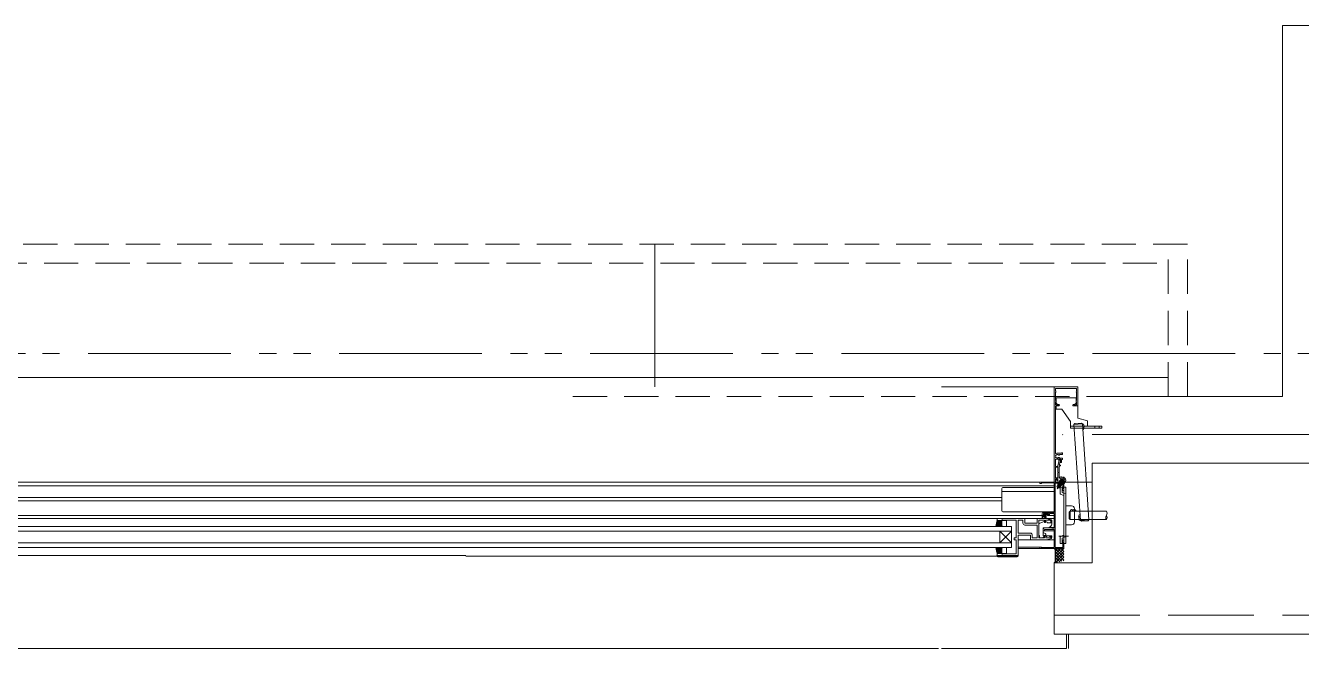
# Model space of a CAD drawing. Units: millimetres at full size. Extents: x -12803 to 120774, y -9413 to 101127.
# Drawn here: x 89608 to 90949, y 6691 to 7346 of the extents above; entities that cross this region are included whole.
import ezdxf

# ---------------------------------------------------------------- set-up
doc = ezdxf.new("R2010")
doc.units = ezdxf.units.MM
doc.header["$LTSCALE"] = 30
for name, pattern in [('DASHED1', [1.8, 1.2, -0.6]), ('DASHED3', [4, 3, -1]), ('DOUBLE_CHAIN1', [8.8, 5, -1, 0.6, -0.6, 0.6, -1])]:
    doc.linetypes.add(name, pattern=pattern)
doc.layers.add('0-0_NoName', color=7, linetype='Continuous')
for name, color, linetype, lineweight in [('2-0_通芯', 7, 'DOUBLE_CHAIN1', 15), ('2-1_躯体', 7, 'Continuous', 15), ('2-3_間仕切り', 7, 'Continuous', 15), ('2-A_建具', 7, 'Continuous', 15)]:
    doc.layers.add(name, color=color, linetype=linetype, lineweight=lineweight)

# ---------------------------------------------------------------- blocks, each defined once
blk = doc.blocks.new('グループ部品-732')
at = {"layer": '2-0_通芯'}
blk.add_line((74361.66, 7001.41), (120774.36, 7001.41), dxfattribs=at)
at = {"layer": '2-1_躯体'}
for p, q in [((90729.36, 6886.41), (90729.36, 6781.41)), ((90729.36, 6886.41), (90999.36, 6886.41)), ((90689.36, 6781.41), (90729.36, 6781.41)), ((90689.36, 6781.41), (90689.36, 6706.41)), ((90689.36, 6706.41), (91859.36, 6706.41))]:
    blk.add_line(p, q, dxfattribs=at)
at = {"layer": '2-1_躯体', "linetype": 'DASHED3'}
blk.add_line((90689.36, 6726.41), (91859.36, 6726.41), dxfattribs=at)
at = {"layer": '2-3_間仕切り'}
for p, q in [((90929.36, 7346.41), (90929.36, 6956.41)), ((90729.36, 6956.41), (90929.36, 6956.41)), ((90729.36, 6916.41), (90969.36, 6916.41))]:
    blk.add_line(p, q, dxfattribs=at)
blk.add_lwpolyline([(90929.36, 7346.41), (91619.36, 7346.41), (91619.36, 6956.41)], dxfattribs=at)
at = {"layer": '2-A_建具', "linetype": 'DASHED1'}
for p, q in [((86365.36, 7116.41), (90183.36, 7116.41)), ((90809.36, 6956.41), (90809.36, 7116.41)), ((85739.36, 7096.41), (90809.36, 7096.41))]:
    blk.add_line(p, q, dxfattribs=at)
at = {"layer": '2-A_建具'}
for p, q in [((90269.36, 6966.41), (90269.36, 7116.41)), ((85739.36, 6976.41), (90809.36, 6976.41)), ((90689.36, 6966.41), (90570.86, 6966.41)), ((90689.86, 6966.41), (90713.86, 6966.41)), ((90714.36, 6933.46), (90714.36, 6965.91)), ((90691.36, 6954.96), (90691.36, 6949.36)), ((90712.36, 6954.96), (90691.36, 6954.96)), ((90691.36, 6949.36), (90692.86, 6947.86)), ((90710.86, 6947.86), (90712.36, 6949.36)), ((90712.36, 6949.36), (90712.36, 6954.96)), ((90690.86, 6945.91), (90690.86, 6896.74)), ((90691.36, 6946.46), (90691.36, 6942.96)), ((90694.16, 6946.46), (90691.36, 6946.46)), ((90693.61, 6946.41), (90691.36, 6946.41)), ((90692.86, 6947.86), (90694.16, 6947.86)), ((90709.56, 6947.86), (90710.86, 6947.86)), ((90714.36, 6946.46), (90709.56, 6946.46)), ((90713.86, 6946.41), (90710.11, 6946.41)), ((90706.36, 6930.11), (90706.36, 6922.96)), ((90739.36, 6925.26), (90706.36, 6925.26)), ((90706.36, 6922.96), (90739.36, 6922.96)), ((90719.05, 6927.51), (90710.07, 6926.91)), ((90716.87, 6826.11), (90710.07, 6926.91)), ((90724.36, 6930.78), (90714.36, 6933.46)), ((90719.05, 6927.51), (90717.98, 6928.44)), ((90725.85, 6826.71), (90719.05, 6927.51)), ((90724.36, 6930.78), (90724.36, 6925.26)), ((90732.2, 6922.96), (90732.2, 6925.26)), ((90736.7, 6922.96), (90736.7, 6925.26)), ((90739.36, 6922.96), (90739.36, 6925.26)), ((90698.16, 6916.21), (90698.36, 6916.41)), ((90691.03, 6893.91), (90691.07, 6893.76)), ((90691.07, 6893.26), (90691.03, 6893.11)), ((90692.01, 6895.1), (90691.86, 6895.09)), ((90691.86, 6891.94), (90692.01, 6891.92)), ((90692.77, 6895.35), (90692.66, 6895.3)), ((90692.66, 6891.72), (90692.77, 6891.67)), ((90693.65, 6895.12), (90693.56, 6895.21)), ((90693.56, 6891.81), (90693.65, 6891.9)), ((90694.56, 6894.66), (90694.42, 6894.66)), ((90694.42, 6892.36), (90694.56, 6892.36)), ((90695.03, 6870.56), (90695.67, 6871.48)), ((90701.09, 6867.06), (90695.03, 6870.56)), ((90695.95, 6869.12), (90696.17, 6868.74)), ((90699.42, 6867.21), (90695.99, 6869.19)), ((90696.12, 6868.66), (90696.17, 6868.74)), ((90697.53, 6868.3), (90696.17, 6868.74)), ((90696.31, 6869.24), (90696.21, 6869.07)), ((90697.47, 6867.8), (90699.93, 6872.06)), ((89495.36, 6866.41), (90729.36, 6866.41)), ((90689.36, 6862.51), (89495.36, 6862.51)), ((90634.36, 6859.51), (90634.36, 6836.01)), ((90689.36, 6856.47), (90634.36, 6856.47)), ((90688.36, 6860.51), (90635.36, 6860.51)), ((90693.28, 6863.83), (90692.13, 6861.85)), ((90692.13, 6861.85), (90692.93, 6860.22)), ((90693.4, 6862.15), (90692.17, 6861.92)), ((90695.87, 6865.03), (90692.59, 6859.34)), ((90693.81, 6861.45), (90692.93, 6860.22)), ((90693.19, 6860.07), (90692.93, 6860.22)), ((90693.24, 6864.42), (90693.15, 6864.27)), ((90693.15, 6864.27), (90693.37, 6863.89)), ((90693.15, 6864.27), (90695.77, 6863.32)), ((90693.37, 6860.39), (90693.19, 6860.07)), ((90694.99, 6860.2), (90693.19, 6860.07)), ((90693.24, 6864.42), (90693.67, 6864.42)), ((90695.91, 6863.45), (90693.24, 6864.42)), ((90695.17, 6862.74), (90693.28, 6863.83)), ((90693.32, 6863.81), (90693.37, 6863.89)), ((90695.62, 6863.17), (90693.37, 6863.89)), ((90694.83, 6860.52), (90693.37, 6860.39)), ((90693.59, 6865.03), (90693.5, 6864.87)), ((90693.5, 6864.87), (90693.72, 6864.5)), ((90693.5, 6864.87), (90697.28, 6863.5)), ((90693.59, 6865.03), (90694.02, 6865.03)), ((90697.36, 6863.65), (90693.59, 6865.03)), ((90693.67, 6864.42), (90693.72, 6864.5)), ((90693.67, 6864.42), (90696.79, 6863.43)), ((90696.84, 6863.5), (90693.72, 6864.5)), ((90693.81, 6861.45), (90696, 6863.54)), ((90693.94, 6865.63), (90693.85, 6865.48)), ((90693.85, 6865.48), (90694.07, 6865.1)), ((90693.85, 6865.48), (90697.63, 6864.11)), ((90693.94, 6865.63), (90694.37, 6865.63)), ((90697.71, 6864.26), (90693.94, 6865.63)), ((90694.02, 6865.03), (90694.07, 6865.1)), ((90694.02, 6865.03), (90697.14, 6864.03)), ((90697.19, 6864.11), (90694.07, 6865.1)), ((90694.29, 6866.24), (90694.2, 6866.09)), ((90694.2, 6866.09), (90694.42, 6865.71)), ((90694.2, 6866.09), (90697.98, 6864.71)), ((90694.29, 6866.24), (90694.72, 6866.24)), ((90698.06, 6864.87), (90694.29, 6866.24)), ((90694.37, 6865.63), (90694.42, 6865.71)), ((90694.37, 6865.63), (90697.49, 6864.64)), ((90697.54, 6864.71), (90694.42, 6865.71)), ((90694.64, 6866.84), (90694.55, 6866.69)), ((90694.55, 6866.69), (90694.77, 6866.31)), ((90694.55, 6866.69), (90698.33, 6865.32)), ((90694.64, 6866.84), (90695.07, 6866.84)), ((90698.41, 6865.47), (90694.64, 6866.84)), ((90694.72, 6866.24), (90694.77, 6866.31)), ((90694.72, 6866.24), (90697.84, 6865.24)), ((90697.89, 6865.32), (90694.77, 6866.31)), ((90694.9, 6867.3), (90695.12, 6866.92)), ((90695.07, 6866.84), (90695.12, 6866.92)), ((90695.07, 6866.84), (90698.19, 6865.85)), ((90695.34, 6868.06), (90695.25, 6867.91)), ((90695.25, 6867.91), (90695.47, 6867.53)), ((90695.25, 6867.91), (90699.03, 6866.53)), ((90695.42, 6867.45), (90695.47, 6867.53)), ((90698.59, 6866.53), (90695.47, 6867.53)), ((90695.48, 6854.53), (90695.48, 6860.91)), ((90695.48, 6860.91), (90697.78, 6860.91)), ((90695.6, 6868.51), (90695.82, 6868.13)), ((90695.6, 6868.51), (90699.38, 6867.14)), ((90695.77, 6868.06), (90695.82, 6868.13)), ((90695.77, 6868.06), (90698.89, 6867.06)), ((90698.94, 6867.14), (90695.82, 6868.13)), ((90696.14, 6862.18), (90695.88, 6862.33)), ((90696.09, 6862.21), (90696.49, 6862.9)), ((90696.33, 6863.11), (90696.93, 6862.9)), ((90696.37, 6865.9), (90696.97, 6866.94)), ((90697.01, 6863.05), (90696.41, 6863.27)), ((90696.79, 6863.43), (90696.84, 6863.5)), ((90697.01, 6863.05), (90696.79, 6863.43)), ((90697.28, 6863.5), (90696.84, 6863.5)), ((90697.01, 6863.05), (90696.93, 6862.9)), ((90697.14, 6864.03), (90697.19, 6864.11)), ((90697.36, 6863.65), (90697.14, 6864.03)), ((90697.63, 6864.11), (90697.19, 6864.11)), ((90697.36, 6863.65), (90697.28, 6863.5)), ((90697.49, 6864.64), (90697.54, 6864.71)), ((90697.71, 6864.26), (90697.49, 6864.64)), ((90697.98, 6864.71), (90697.54, 6864.71)), ((90697.71, 6864.26), (90697.63, 6864.11)), ((90697.78, 6860.91), (90697.78, 6855.41)), ((90697.78, 6855.41), (90699.28, 6854.8)), ((90697.84, 6865.24), (90697.89, 6865.32)), ((90698.06, 6864.87), (90697.84, 6865.24)), ((90698.33, 6865.32), (90697.89, 6865.32)), ((90698.06, 6864.87), (90697.98, 6864.71)), ((90698.19, 6865.85), (90698.24, 6865.93)), ((90698.41, 6865.47), (90698.19, 6865.85)), ((90698.41, 6865.47), (90698.33, 6865.32)), ((90698.54, 6866.46), (90698.59, 6866.53)), ((90698.76, 6866.08), (90698.54, 6866.46)), ((90699.03, 6866.53), (90698.59, 6866.53)), ((90698.89, 6867.06), (90698.94, 6867.14)), ((90699.11, 6866.68), (90698.89, 6867.06)), ((90699.38, 6867.14), (90698.94, 6867.14)), ((90699.11, 6866.68), (90699.03, 6866.53)), ((90699.3, 6867.51), (90699.2, 6867.34)), ((90699.36, 6857.91), (90699.36, 6866.41)), ((90699.36, 6860.91), (90699.36, 6801.91)), ((90699.36, 6860.91), (90701.66, 6860.91)), ((90699.42, 6867.21), (90699.38, 6867.14)), ((90701.09, 6867.06), (90701.56, 6868.08)), ((90701.66, 6860.91), (90701.65, 6801.91)), ((90634.36, 6850.01), (89511.86, 6850.01)), ((90634.36, 6846.61), (89511.86, 6846.61)), ((90696.11, 6853.61), (90699.28, 6852.32)), ((90699.28, 6854.8), (90701.58, 6853.87)), ((90688.36, 6835.01), (90635.36, 6835.01)), ((90676.86, 6833.41), (90676.86, 6832.11)), ((90677.4, 6830.91), (90676.86, 6830.37)), ((90676.86, 6830.61), (90676.86, 6828.61)), ((90680.06, 6829.91), (90676.86, 6829.91)), ((90679.16, 6830.91), (90677.16, 6830.91)), ((90677.16, 6828.78), (90677.35, 6829.91)), ((90678.74, 6830.91), (90677.74, 6829.91)), ((90678.94, 6833.32), (90678.44, 6832.82)), ((90678.66, 6832.31), (90679, 6832.31)), ((90678.76, 6829.91), (90680.97, 6828.23)), ((90679.86, 6833.38), (90678.8, 6832.31)), ((90681.06, 6831.88), (90679.09, 6829.91)), ((90679.36, 6829.91), (90681.18, 6828.51)), ((90681.04, 6833.21), (90679.46, 6831.62)), ((90679.46, 6831.85), (90679.46, 6831.21)), ((90682.06, 6833.21), (90679.96, 6833.21)), ((90680.9, 6830.37), (90680.59, 6830.07)), ((90681.06, 6832.01), (90681.06, 6830.91)), ((90681.36, 6832.31), (90682.76, 6832.31)), ((90682.59, 6833.41), (90681.49, 6832.31)), ((90683.04, 6832.51), (90682.85, 6832.33)), ((90683.06, 6832.61), (90683.06, 6833.11)), ((90701.66, 6841.41), (90707.66, 6841.41)), ((90706.16, 6835.91), (90705.16, 6834.91)), ((90744.36, 6835.91), (90706.16, 6835.91)), ((90706.16, 6835.91), (90706.16, 6826.91)), ((90710.66, 6838.41), (90710.66, 6824.41)), ((89496.86, 6819.61), (90644.36, 6819.61)), ((89511.86, 6828.01), (90629.36, 6828.01)), ((90689.36, 6828.11), (90070.61, 6828.11)), ((90629.36, 6826.11), (90627.86, 6819.61)), ((90634.13, 6826.11), (90627.92, 6819.91)), ((90628.26, 6819.61), (90627.93, 6819.93)), ((90629.67, 6819.61), (90628.2, 6821.08)), ((90632.71, 6826.11), (90628.35, 6821.74)), ((90631.08, 6819.61), (90628.46, 6822.23)), ((90632.5, 6819.61), (90628.73, 6823.38)), ((90631.3, 6826.11), (90628.77, 6823.58)), ((90633.91, 6819.61), (90628.99, 6824.53)), ((90634.36, 6824.92), (90629.04, 6819.61)), ((90629.89, 6826.11), (90629.2, 6825.42)), ((90634.36, 6820.58), (90629.26, 6825.68)), ((90629.36, 6828.21), (90629.36, 6826.61)), ((90634.36, 6826.11), (90629.36, 6826.11)), ((90634.36, 6821.99), (90630.24, 6826.11)), ((90634.36, 6823.51), (90630.46, 6819.61)), ((90634.36, 6823.41), (90631.66, 6826.11)), ((90634.36, 6822.1), (90631.87, 6819.61)), ((90634.36, 6824.82), (90633.07, 6826.11)), ((90634.36, 6820.68), (90633.29, 6819.61)), ((90634.36, 6819.61), (90634.36, 6826.81)), ((90634.36, 6825.11), (90634.36, 6820.61)), ((90638.36, 6826.11), (90635.36, 6826.11)), ((90635.36, 6819.61), (90638.36, 6819.61)), ((90639.36, 6820.61), (90639.36, 6825.11)), ((90644.31, 6826.18), (90644.4, 6826.18)), ((90644.36, 6797.61), (90644.36, 6819.61)), ((90678.98, 6824.95), (90674.35, 6823.28)), ((90677.86, 6818.26), (90677.86, 6810.01)), ((90677.86, 6815.21), (90689.36, 6815.21)), ((90678.07, 6818.21), (90683.46, 6818.26)), ((90680.55, 6824.92), (90681.86, 6824.31)), ((90686.14, 6826.82), (90681.93, 6828.09)), ((90689.36, 6818.61), (90684.23, 6818.61)), ((90686.86, 6822.21), (90686.86, 6825.87)), ((90701.66, 6821.41), (90707.66, 6821.41)), ((90744.36, 6826.91), (90706.16, 6826.91)), ((90716.87, 6826.11), (90725.85, 6826.71)), ((90716.87, 6826.11), (90717.93, 6825.18)), ((89496.86, 6814.61), (90644.36, 6814.61)), ((90644.36, 6802.61), (89496.86, 6802.61)), ((90632.36, 6814.61), (90644.36, 6802.61)), ((90632.36, 6802.61), (90644.36, 6814.61)), ((90632.36, 6814.61), (90632.36, 6802.61)), ((90651.36, 6812.64), (90664.29, 6812.64)), ((90651.36, 6805.71), (90689.36, 6805.71)), ((90673.96, 6810.31), (90673.36, 6810.31)), ((90673.96, 6810.31), (90673.96, 6807.64)), ((90677.76, 6808.31), (90678.93, 6808.31)), ((90677.76, 6807.64), (90677.76, 6808.31)), ((90686.86, 6810.01), (90677.86, 6810.01)), ((90680.13, 6812.13), (90678.13, 6812.86)), ((90678.93, 6808.31), (90678.93, 6810.01)), ((90679.23, 6810.31), (90680.16, 6810.31)), ((90680.46, 6810.61), (90680.46, 6811.66)), ((90681.93, 6805.73), (90686.14, 6807)), ((90704.36, 6809.41), (90694.36, 6809.41)), ((90695.48, 6808.29), (90695.48, 6801.91)), ((90695.48, 6801.91), (90697.78, 6801.91)), ((90696.11, 6809.21), (90699.28, 6810.5)), ((90697.78, 6801.91), (90697.78, 6807.41)), ((90699.35, 6801.91), (90701.65, 6801.91)), ((90699.36, 6796.91), (90699.36, 6804.91)), ((89490.36, 6789.11), (90070.61, 6789.11)), ((89496.86, 6797.61), (90644.36, 6797.61)), ((90070.61, 6788.31), (90651.56, 6788.31)), ((90629.36, 6791.11), (90627.86, 6797.61)), ((90634.13, 6791.11), (90627.92, 6797.31)), ((90628.26, 6797.61), (90627.93, 6797.29)), ((90629.67, 6797.61), (90628.2, 6796.14)), ((90632.71, 6791.11), (90628.35, 6795.48)), ((90631.08, 6797.61), (90628.46, 6794.99)), ((90632.5, 6797.61), (90628.73, 6793.84)), ((90631.3, 6791.11), (90628.77, 6793.64)), ((90633.91, 6797.61), (90628.99, 6792.69)), ((90634.36, 6792.3), (90629.04, 6797.61)), ((90629.06, 6789.11), (90629.06, 6788.81)), ((90651.56, 6788.81), (90629.06, 6788.81)), ((90629.89, 6791.11), (90629.2, 6791.8)), ((90634.36, 6796.64), (90629.26, 6791.54)), ((90634.36, 6791.11), (90629.36, 6791.11)), ((90634.36, 6795.23), (90630.24, 6791.11)), ((90634.36, 6793.71), (90630.46, 6797.61)), ((90634.36, 6793.81), (90631.66, 6791.11)), ((90634.36, 6795.12), (90631.87, 6797.61)), ((90634.36, 6792.4), (90633.07, 6791.11)), ((90634.36, 6796.54), (90633.29, 6797.61)), ((90634.36, 6797.61), (90634.36, 6790.41)), ((90634.36, 6792.11), (90634.36, 6796.61)), ((90635.36, 6797.61), (90638.36, 6797.61)), ((90638.36, 6791.11), (90635.36, 6791.11)), ((90639.36, 6796.61), (90639.36, 6792.11)), ((90674.36, 6797.81), (90651.56, 6797.81)), ((90651.56, 6796.41), (90698.86, 6796.41)), ((90699.36, 6787.41), (90690.36, 6796.41)), ((90699.36, 6796.41), (90690.36, 6787.41)), ((90696.36, 6796.41), (90690.36, 6790.41)), ((90693.36, 6796.41), (90690.36, 6793.41)), ((90699.36, 6784.41), (90690.36, 6793.41)), ((90699.36, 6793.41), (90690.36, 6784.41)), ((90697.4, 6783.37), (90690.36, 6790.41)), ((90699.36, 6790.41), (90690.36, 6781.41)), ((90699.36, 6790.41), (90693.36, 6796.41)), ((90699.36, 6793.41), (90696.36, 6796.41)), ((90630.06, 6787.81), (90650.56, 6787.81)), ((90695.05, 6782.71), (90690.36, 6787.41)), ((90692.7, 6782.06), (90690.36, 6784.41)), ((90699.36, 6787.41), (90694.51, 6782.56)), ((90699.36, 6784.41), (90698.66, 6783.72)), ((90704.36, 6706.41), (90704.36, 6691.41)), ((90567.86, 6691.41), (85980.86, 6691.41))]:
    blk.add_line(p, q, dxfattribs=at)
at = {"layer": '2-A_建具', "linetype": 'DASHED1'}
blk.add_lwpolyline([(90183.36, 6956.41), (90829.36, 6956.41), (90829.36, 7116.41), (90183.36, 7116.41)], dxfattribs=at)
at = {"layer": '2-A_建具'}
for points in [[(90689.36, 6866.41), (90689.36, 6965.91), (90689.86, 6966.41)], [(90690.86, 6964.41), (90690.86, 6962.24), (90690.93, 6962.05)], [(90695.22, 6964.84), (90695.03, 6964.91), (90691.36, 6964.91)], [(90707.22, 6964.84), (90707.03, 6964.91), (90696.69, 6964.91), (90696.5, 6964.84)], [(90712.36, 6964.91), (90708.69, 6964.91), (90708.5, 6964.84)], [(90712.79, 6962.05), (90712.86, 6962.24), (90712.86, 6964.41)], [(90690.93, 6960.77), (90690.86, 6960.58), (90690.86, 6952.24), (90690.93, 6952.05)], [(90690.93, 6950.77), (90690.86, 6950.58), (90690.86, 6948.11)], [(90712.79, 6952.05), (90712.86, 6952.24), (90712.86, 6960.58), (90712.79, 6960.77)], [(90712.86, 6948.11), (90712.86, 6950.58), (90712.79, 6950.77)], [(90691.36, 6947.61), (90692.87, 6947.61), (90693.08, 6947.7)], [(90691.36, 6942.96), (90697.36, 6942.96), (90706.36, 6930.11)], [(90710.63, 6947.7), (90710.84, 6947.61), (90712.36, 6947.61)], [(90717.98, 6928.44), (90711, 6927.97), (90710.07, 6926.91)], [(90692.86, 6896.71), (90696.94, 6896.71), (90697.46, 6897.01), (90698.16, 6897.01), (90698.16, 6895.41), (90695.25, 6895.41), (90694.96, 6895.09)], [(90694.96, 6891.93), (90695.25, 6891.61), (90698.16, 6891.61), (90698.16, 6890.01), (90697.16, 6890.01), (90697.16, 6887.01), (90695.76, 6887.01), (90695.76, 6887.51), (90696.16, 6888.08), (90696.16, 6890.31), (90690.86, 6890.31), (90690.86, 6882.91), (90692.76, 6882.91)], [(90693.26, 6876.87), (90693.26, 6883.92), (90694.26, 6887.65), (90694.26, 6889.61)], [(90694.46, 6882.11), (90694.46, 6879.71), (90694.76, 6879.41), (90694.76, 6870.71), (90697.66, 6869.03), (90697.76, 6868.84), (90698.24, 6868.56), (90698.46, 6868.57), (90701.27, 6866.95), (90700.14, 6865.01), (90699.36, 6865.01)], [(90695.19, 6889.86), (90696.31, 6887.92), (90695.51, 6887.7), (90694.6, 6884.31), (90695.66, 6884.31)], [(90692.76, 6881.91), (90690.86, 6881.91), (90690.86, 6870.91), (90693.03, 6870.91), (90693.25, 6868.35)], [(90692.26, 6868.22), (90691.98, 6869.81), (90690.86, 6869.81), (90690.86, 6866.41)], [(90691.85, 6869.2), (90692.13, 6867.61), (90693.26, 6867.61), (90693.26, 6875.95), (90693.38, 6876.14), (90693.38, 6876.69), (90693.26, 6876.87)], [(90698.99, 6867.46), (90695.69, 6868.66), (90695.6, 6868.51)], [(90695.69, 6868.66), (90696.12, 6868.66), (90697.88, 6868.1)], [(90695.99, 6869.19), (90695.95, 6869.12), (90696.42, 6868.95)], [(90697.46, 6871.88), (90697.34, 6869.86), (90698.03, 6868.76)], [(90701.01, 6869.83), (90699.32, 6868.71), (90698.03, 6868.76)], [(90674.36, 6866.41), (90674.36, 6864.81), (90675.56, 6864.81)], [(90676.16, 6865.41), (90689.36, 6865.41), (90689.36, 6834.41), (90677.86, 6834.41)], [(90698.86, 6805.41), (90698.36, 6805.41), (90697.76, 6804.37), (90697.76, 6803.41), (90698.46, 6803.41), (90698.46, 6797.61), (90690.56, 6797.61), (90690.56, 6865.21), (90698.46, 6865.21), (90698.46, 6859.41), (90697.76, 6859.41), (90697.76, 6858.45), (90698.36, 6857.41), (90698.86, 6857.41)], [(90693.37, 6860.39), (90696.4, 6863.24), (90694.83, 6860.52)], [(90693.76, 6861.36), (90693.4, 6862.15), (90693.98, 6863.43)], [(90697.2, 6866.41), (90694.73, 6867.84), (90693.91, 6866.41)], [(90696.14, 6862.18), (90694.99, 6860.2), (90694.83, 6860.52)], [(90698.76, 6866.08), (90694.99, 6867.45), (90694.9, 6867.3), (90698.68, 6865.93)], [(90694.99, 6867.45), (90695.42, 6867.45), (90698.54, 6866.46)], [(90698.76, 6866.08), (90698.68, 6865.93), (90698.24, 6865.93), (90695.12, 6866.92)], [(90699.11, 6866.68), (90695.34, 6868.06), (90695.77, 6868.06)], [(90696.93, 6862.9), (90696.49, 6862.9), (90696.24, 6862.97)], [(89508.01, 6831.11), (90679.16, 6831.11), (90679.16, 6831.91), (90678.06, 6831.91), (90678.06, 6833.41), (90683.26, 6833.41), (90683.26, 6831.91), (90682.16, 6831.91), (90682.16, 6831.11), (90689.36, 6831.11)], [(90684.46, 6832.11), (90684.46, 6833.21), (90689.36, 6833.21), (90689.36, 6817.91), (90687.04, 6817.91)], [(90705.16, 6834.91), (90705.16, 6827.91), (90706.16, 6826.91)], [(90686.86, 6825.87), (90681.78, 6828.01), (90681.78, 6828.21), (90671.86, 6828.21), (90671.86, 6828.01), (90657.86, 6828.01), (90657.86, 6828.21), (90629.36, 6828.21)], [(90634.36, 6826.81), (90635.36, 6826.81), (90637.09, 6826.18), (90643.4, 6826.18)], [(90645.31, 6826.18), (90649.36, 6826.18), (90649.36, 6807.64), (90648.48, 6807.64)], [(90656.43, 6823.18), (90656.43, 6826.18), (90651.36, 6826.18), (90651.36, 6812.64)], [(90671.36, 6827.61), (90671.36, 6823.11), (90658.36, 6823.11), (90658.36, 6827.61)], [(90666.29, 6810.64), (90666.29, 6807.64), (90671.43, 6807.64), (90671.43, 6821.18), (90658.43, 6821.18)], [(90686.86, 6807.95), (90686.86, 6810.01), (90684.56, 6810.01), (90684.56, 6809.21), (90685.66, 6809.21), (90685.66, 6808), (90684.46, 6807.64), (90680.46, 6807.64), (90680.46, 6809.21), (90681.56, 6809.21), (90681.56, 6810.01), (90679.26, 6810.01), (90679.26, 6807.64), (90673.36, 6807.64), (90673.36, 6826.18), (90679.26, 6826.18), (90679.26, 6823.81), (90680.26, 6823.81), (90680.26, 6826.18), (90684.46, 6826.18), (90685.86, 6825.76), (90685.86, 6824.31)], [(90679.06, 6815.21), (90679.06, 6816.51), (90689.36, 6816.51), (90689.36, 6797.41), (90676.16, 6797.41)], [(90677.86, 6818.26), (90683.46, 6818.26), (90684.09, 6818.49), (90685.78, 6819.91), (90686.86, 6822.21)], [(90686.66, 6818.21), (90682.36, 6818.21), (90678.31, 6817.86)], [(90686.86, 6823.51), (90681.86, 6823.51), (90681.86, 6824.31)], [(90717.93, 6825.18), (90724.92, 6825.65), (90725.85, 6826.71)], [(90648.16, 6807.81), (90647.36, 6807.81), (90647.36, 6805.71), (90649.36, 6805.71), (90649.36, 6791.04), (90637.09, 6791.04), (90635.36, 6790.41), (90634.36, 6790.41)], [(90651.36, 6789.61), (90651.36, 6810.71), (90664.36, 6810.71), (90664.36, 6806.21)], [(90651.36, 6805.81), (90664.86, 6805.81), (90664.86, 6805.61), (90681.78, 6805.61), (90681.78, 6805.71), (90686.14, 6807), (90686.66, 6807.36), (90686.86, 6807.95)], [(90651.56, 6788.31), (90651.56, 6805.12), (90651.36, 6805.12)], [(90697.78, 6807.41), (90699.28, 6808.02), (90701.58, 6808.95)], [(90629.36, 6790.61), (90629.36, 6789.11), (90650.86, 6789.11)], [(90675.56, 6798.01), (90674.36, 6798.01), (90674.36, 6796.41)], [(90689.36, 6796.41), (90690.36, 6795.41), (90690.36, 6782.41), (90689.36, 6781.41)], [(90702.36, 6706.41), (90702.36, 6691.41), (90570.86, 6691.41)]]:
    blk.add_lwpolyline(points, dxfattribs=at)
for centre, radius, start, end in [((90691.36, 6964.41), 0.5, 90.00001, 179.99999), ((90695.86, 6965.61), 1, 230.28486, 309.71514), ((90707.86, 6965.61), 1, 230.28486, 309.71514), ((90712.36, 6964.41), 0.5, 0.00001, 89.99999), ((90713.86, 6965.91), 0.5, 0.00001, 89.99999), ((90690.16, 6961.41), 1, 320.28486, 39.71514), ((90690.16, 6951.41), 1, 320.28486, 39.71514), ((90713.56, 6961.41), 1, 140.28486, 219.71514), ((90713.56, 6951.41), 1, 140.28486, 219.71514), ((90691.36, 6948.11), 0.5, 180.00001, 269.99999), ((90691.36, 6945.91), 0.5, 90.00001, 179.99999), ((90693.61, 6947.16), 0.75, 270.00002, 134.41533), ((90694.16, 6947.16), 0.7, 270, 90), ((90709.56, 6947.16), 0.7, 90, 270), ((90710.11, 6947.16), 0.75, 45.58467, 269.99998), ((90712.36, 6948.11), 0.5, 270.00001, 359.99999), ((90713.86, 6946.91), 0.5, 270.00001, 359.99999), ((90719.15, 6926.02), 1.5, 273.85934, 93.85934), ((90719.25, 6924.52), 1.5, 273.85934, 33.85934), ((90719.35, 6923.02), 1.5, 273.85934, 33.85934), ((90691.26, 6896.74), 0.4, 180.00006, 296.38784), ((90692.86, 6893.51), 3.2, 89.99998, 116.38778), ((90693.12, 6894.99), 0.5, 26.86995, 133.13013), ((90691.63, 6894.37), 0.75, 72.2996, 217.70036), ((90691.63, 6892.65), 0.75, 142.29964, 287.7004), ((90692.86, 6893.51), 1.8, 171.96925, 188.03075), ((90692.86, 6893.51), 1.8, 96.26017, 118.03073), ((90692.86, 6893.51), 1.8, 241.96927, 263.73983), ((90692.76, 6882.41), 0.5, 269.99999, 90.00001), ((90693.12, 6892.03), 0.5, 226.86987, 333.13005), ((90692.86, 6893.51), 1.8, 44.79286, 63.73983), ((90692.86, 6893.51), 1.8, 296.26017, 315.20714), ((90694.42, 6895.06), 0.4, 224.79276, 269.99993), ((90694.42, 6891.96), 0.4, 90.00007, 135.20724), ((90694.76, 6889.61), 0.5, 29.99999, 180), ((90695.66, 6882.11), 1.2, 90.00001, 179.99999), ((90694.56, 6895.06), 0.4, 269.99999, 4.09604), ((90694.56, 6891.96), 0.4, 355.90396, 90.00001), ((90695.66, 6883.81), 0.5, 269.99999, 90.00001), ((90691.36, 6869.11), 0.5, 9.99999, 180), ((90696.73, 6870.74), 1.3, 75.88085, 145), ((90695.87, 6869.49), 0.5, 330, 60), ((90694.86, 6863.27), 9, 44.11915, 75.88085), ((90700.38, 6868.63), 1.3, 335, 44.11915), ((90635.36, 6859.51), 1, 90, 179.99999), ((90675.56, 6865.11), 0.3, 270, 0), ((90676.16, 6865.11), 0.3, 90, 180), ((90688.36, 6859.51), 1, 0, 90), ((90692.76, 6868.31), 0.5, 190.00001, 5), ((90696.19, 6863.37), 0.248, 330, 137.19096), ((90698.86, 6865.91), 0.5, 0, 90), ((90698.86, 6857.91), 0.5, 270, 0), ((90699.74, 6867.26), 0.5, 60, 150), ((90696.48, 6854.53), 1, 180, 247.99665), ((90635.36, 6836.01), 1, 180, 270), ((90677.86, 6833.41), 1, 90, 180), ((90677.86, 6832.11), 1, 180, 270), ((90677.16, 6830.61), 0.3, 90, 180), ((90677.06, 6828.61), 0.2, 180.00001, 60), ((90678.66, 6832.61), 0.3, 135, 270), ((90679.16, 6833.11), 0.3, 90, 135), ((90679, 6832.61), 0.3, 270, 326.94427), ((90679.16, 6831.21), 0.3, 270, 0), ((90679.46, 6832.31), 0.25, 303.05573, 146.94427), ((90679.76, 6831.85), 0.3, 123.05573, 180), ((90679.76, 6833.21), 0.2, 0, 90), ((90680.06, 6830.91), 1, 270, 0), ((90681.16, 6828.31), 0.2, 204.41711, 84.41711), ((90681.36, 6832.01), 0.3, 90, 180), ((90682.26, 6833.21), 0.2, 90, 180), ((90682.76, 6833.11), 0.3, 0, 90), ((90682.76, 6832.61), 0.3, 270, 0), ((90683.46, 6832.11), 1, 270, 0), ((90688.36, 6836.01), 1, 270, 0), ((90707.66, 6835.91), 1.5, 0, 180), ((90707.66, 6838.41), 3, 359.99878, 89.99845), ((90709.16, 6835.91), 1.5, 0, 120), ((90710.66, 6835.91), 1.5, 0, 120), ((90716.56, 6830.6), 1.5, 93.85934, 213.85934), ((90716.66, 6829.1), 1.5, 93.85934, 213.85934), ((90716.77, 6827.6), 1.5, 93.85934, 273.85934), ((90747.66, 6829.16), 4, 145.77113, 214.22887), ((90741.05, 6833.66), 4, 325.77113, 34.22887), ((90741.05, 6829.16), 4, 325.77113, 34.22887), ((90629.86, 6826.61), 0.5, 180, 270), ((90635.36, 6825.11), 1, 90.0001, 180.0001), ((90635.36, 6820.61), 1, 180.0001, 270.0001), ((90638.36, 6825.11), 1, 0.0001, 90.0001), ((90638.36, 6820.61), 1, 270.0001, 0.0001), ((90643.4, 6826.38), 0.2, 270, 336.42182), ((90643.86, 6826.18), 0.3, 23.57818, 156.42182), ((90644.31, 6826.38), 0.2, 203.57818, 270), ((90644.4, 6826.38), 0.2, 270, 336.42182), ((90644.86, 6826.18), 0.3, 23.57818, 156.42182), ((90645.31, 6826.38), 0.2, 203.57818, 270), ((90658.43, 6823.18), 2, 180, 270), ((90657.86, 6827.61), 0.5, 0, 90), ((90671.86, 6827.61), 0.5, 90, 180), ((90674.86, 6821.87), 1.5, 109.85326, 179.99999), ((90678.16, 6817.91), 0.3, 90.5, 179.99999), ((90678.36, 6817.36), 0.5, 95, 180), ((90679.32, 6824.01), 1, 93.88684, 109.85326), ((90680.13, 6824.01), 1, 65, 82.59308), ((90681.78, 6827.61), 0.5, 73.30076, 90), ((90683.45, 6819.26), 1, 270.5, 310), ((90683.86, 6822.21), 3, 310, 0), ((90686.36, 6824.31), 0.5, 180, 0), ((90685.86, 6825.87), 1, 0, 73.30076), ((90686.66, 6818.01), 0.2, 14.47751, 90), ((90687.04, 6818.11), 0.2, 194.47751, 270), ((90707.66, 6824.41), 3, 269.99873, 359.99878), ((90648.16, 6807.61), 0.2, 35.09963, 90), ((90648.48, 6807.84), 0.2, 215.09963, 270), ((90664.29, 6810.64), 2, 0, 90), ((90664.86, 6806.21), 0.5, 180, 270), ((90678.36, 6813.31), 0.5, 180, 250), ((90679.23, 6810.01), 0.3, 90, 179.99999), ((90679.96, 6811.66), 0.5, 0, 70), ((90680.16, 6810.61), 0.3, 270, 0), ((90681.78, 6806.21), 0.5, 270, 286.69924), ((90685.86, 6807.95), 1, 286.69924, 0), ((90696.48, 6808.29), 1, 111.99783, 180), ((90698.86, 6804.91), 0.5, 0, 90), ((90630.06, 6788.81), 1, 180, 270), ((90629.86, 6790.61), 0.5, 90, 180), ((90635.36, 6796.61), 1, 89.9999, 179.9999), ((90635.36, 6792.11), 1, 179.9999, 269.9999), ((90638.36, 6796.61), 1, 359.9999, 89.9999), ((90638.36, 6792.11), 1, 269.9999, 359.9999), ((90650.56, 6788.81), 1, 270, 0), ((90650.86, 6789.61), 0.5, 270, 0), ((90675.56, 6797.71), 0.3, 0, 90), ((90676.16, 6797.71), 0.3, 180, 270), ((90698.86, 6796.91), 0.5, 270, 0)]:
    blk.add_arc(centre, radius, start, end, dxfattribs=at)

msp = doc.modelspace()

# ---------------------------------------------------------------- block references
at = {"layer": '0-0_NoName'}
msp.add_blockref('グループ部品-732', (0, 0), dxfattribs=at)

doc.saveas('drawing.dxf')
